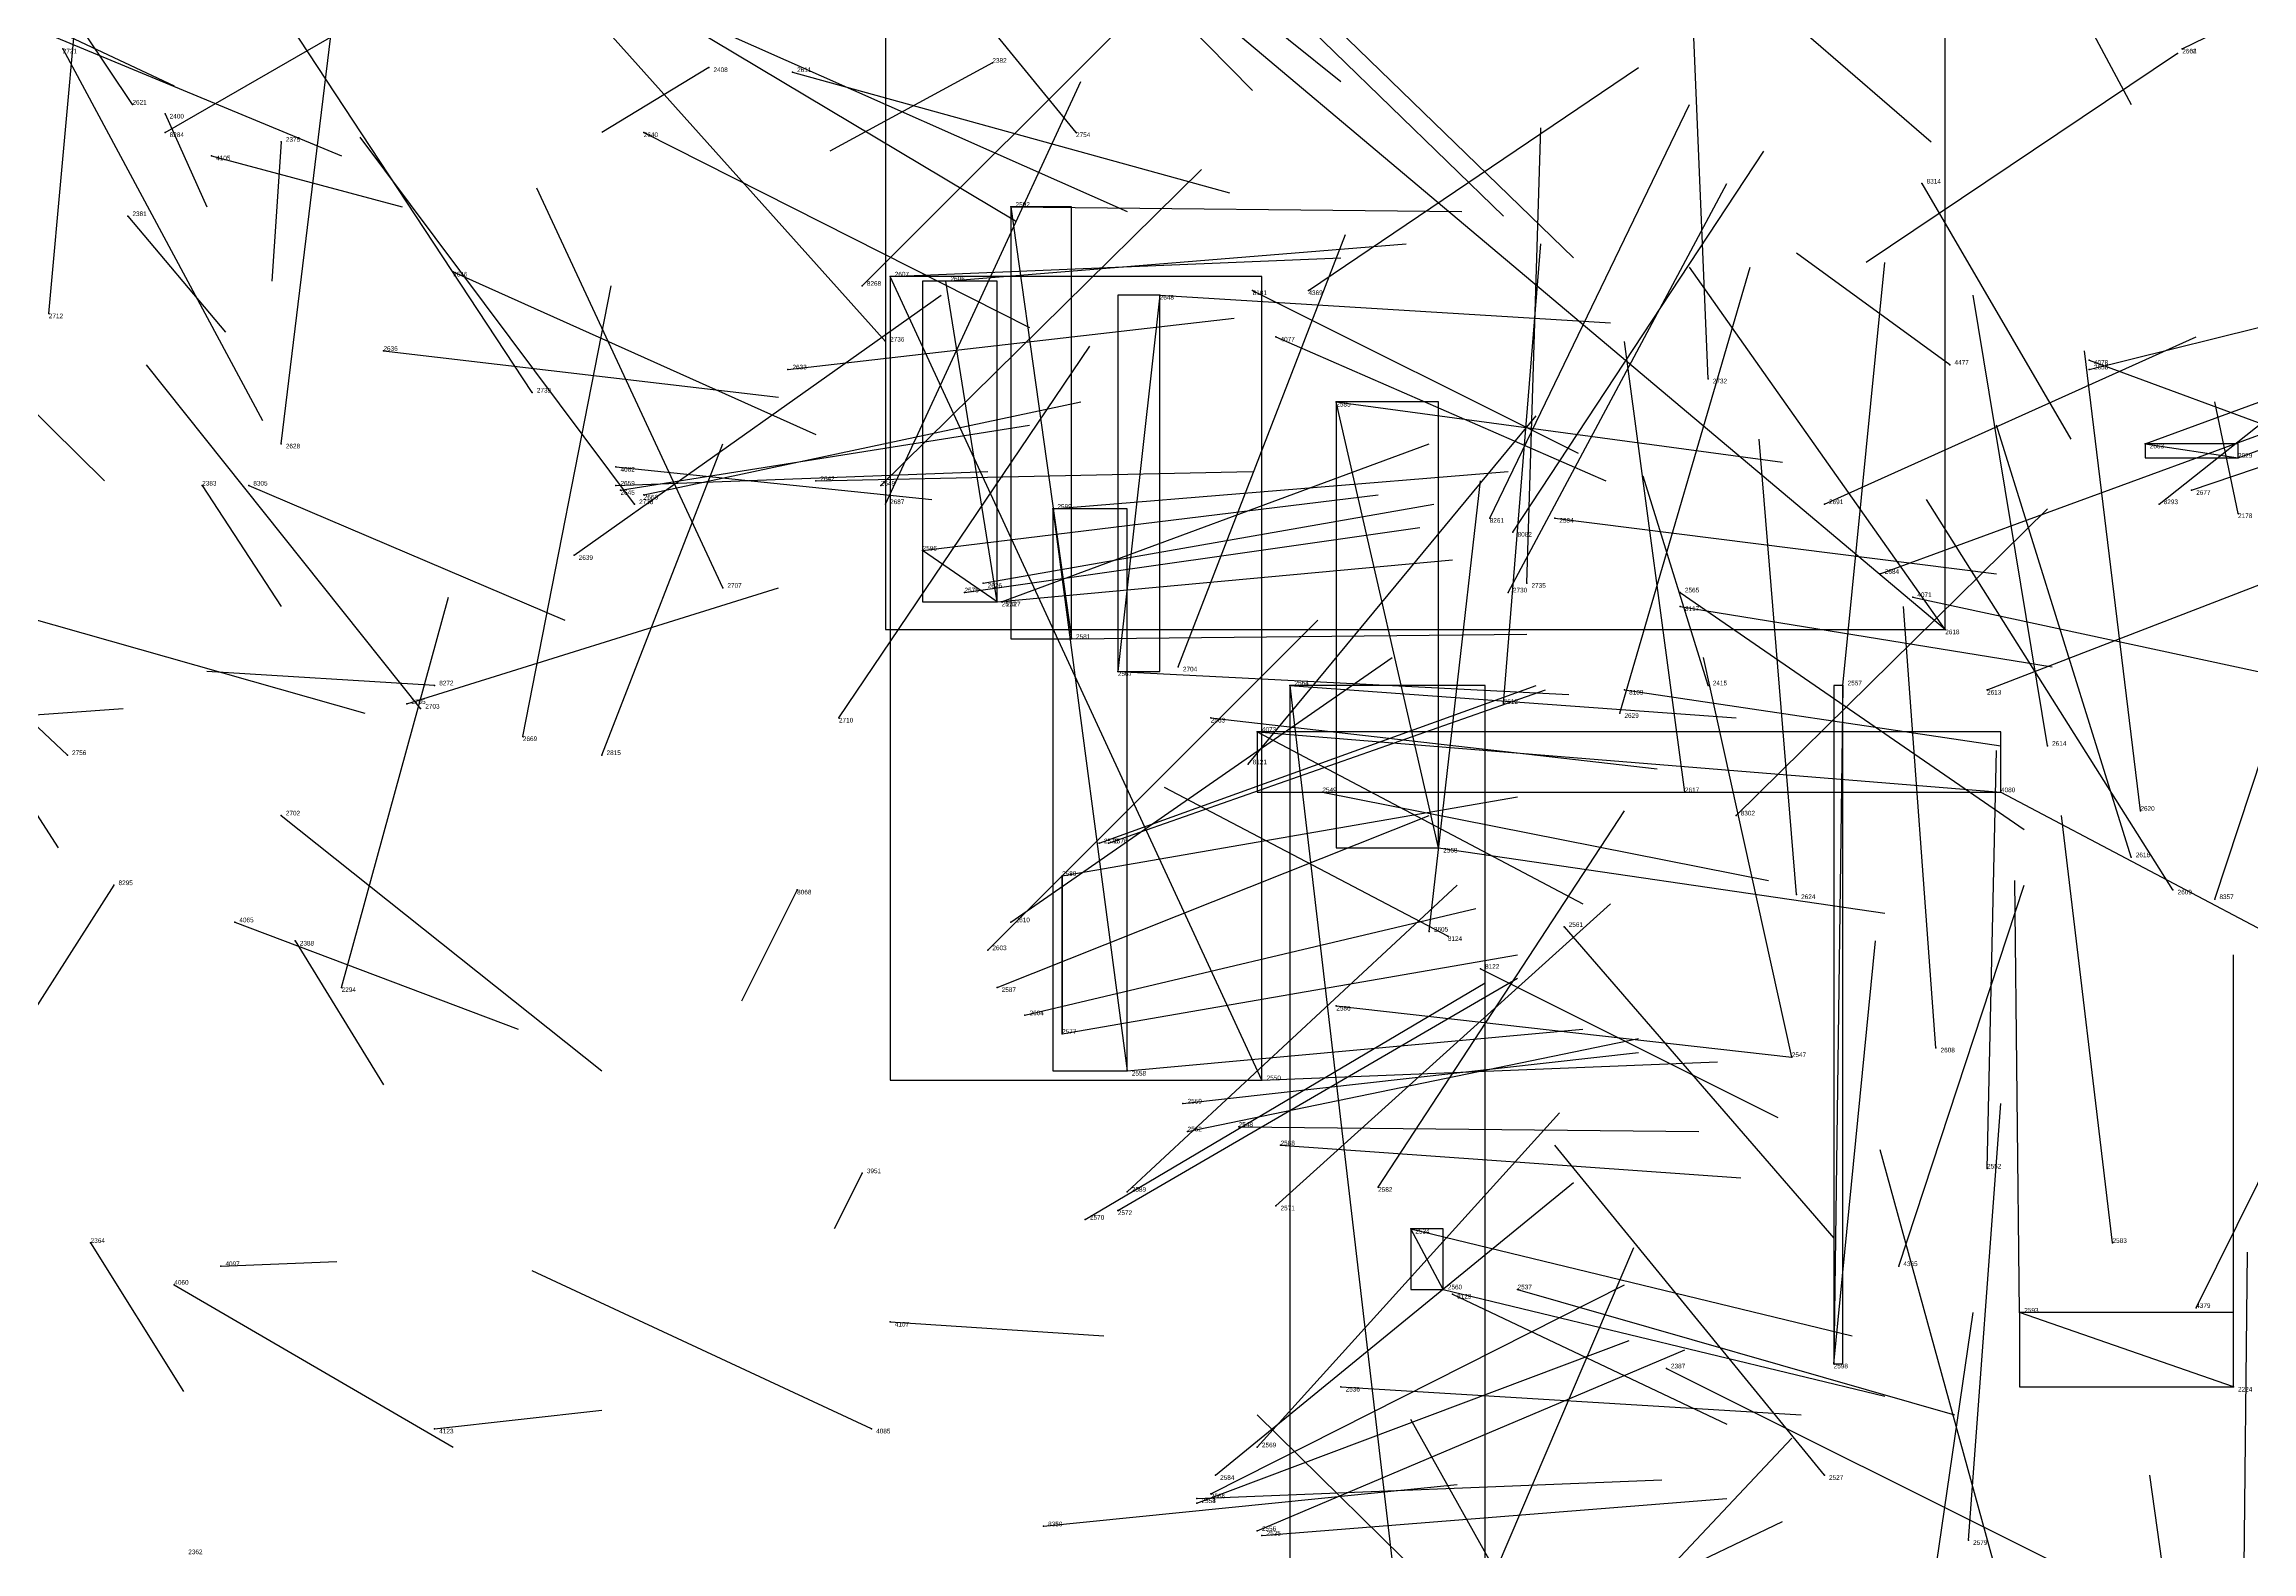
# Model space of a CAD drawing. Extents: x 59.1 to 70.8, y 600.3 to 605.1.
# Drawn here: x 67.438 to 67.913, y 603.2925 to 603.617 of the extents above; entities that cross this region are included whole.
import ezdxf

# ---------------------------------------------------------------- set-up
doc = ezdxf.new("R2010")
doc.units = 0
for name, color, linetype in [('Clients', 3, 'CONTINUOUS'), ('Facilities', 3, 'CONTINUOUS'), ('Facilities_lines', 3, 'CONTINUOUS'), ('Min_max_boxes', 1, 'CONTINUOUS'), ('Normals', 1, 'CONTINUOUS'), ('Source_points', 5, 'CONTINUOUS'), ('Text', 3, 'CONTINUOUS')]:
    doc.layers.add(name, color=color, linetype=linetype)

msp = doc.modelspace()

# ---------------------------------------------------------------- linework, layer by layer
at = {"layer": 'Clients', "color": 5}
for p in [(67.62, 603.567, 450.961), (67.632, 603.566, 450.924), (67.716, 603.54, 450.715), (67.91, 603.528, 451.344), (67.627, 603.508, 450.931), (67.659, 603.489, 450.786), (67.669, 603.482, 450.716), (67.859, 603.456, 455.378), (67.657, 603.438, 450.865), (67.671, 603.396, 450.739), (67.732, 603.362, 450.372), (67.863, 603.344, 450.948), (67.823, 603.333, 450.935)]:
    msp.add_point(p, dxfattribs=at)
at = {"layer": 'Facilities', "color": 3}
for p in [(67.442, 603.616, 451.798), (67.642, 603.613, 448.453), (67.897, 603.615, 450.956), (67.898, 603.616, 451.4), (67.581, 603.612, 448.53), (67.599, 603.611, 450.994), (67.457, 603.604, 451.274), (67.464, 603.602, 448.531), (67.464, 603.598, 458.568), (67.489, 603.596, 448.422), (67.567, 603.598, 451.146), (67.66, 603.598, 451.859), (67.474, 603.593, 455.632), (67.842, 603.587, 458.599), (67.456, 603.58, 448.463), (67.646, 603.582, 450.851), (67.526, 603.568, 451.212), (67.614, 603.565, 461.401), (67.678, 603.563, 450.783), (67.698, 603.564, 459.097), (67.71, 603.564, 457.529), (67.439, 603.559, 451.636), (67.619, 603.553, 451.863), (67.703, 603.554, 455.439), (67.511, 603.551, 451.216), (67.598, 603.547, 451.026), (67.848, 603.548, 453.364), (67.878, 603.549, 455.362), (67.878, 603.547, 451.406), (67.543, 603.542, 451.965), (67.796, 603.545, 451.639), (67.489, 603.531, 451.345), (67.89, 603.531, 451.341), (67.561, 603.526, 455.498), (67.604, 603.523, 451.152), (67.472, 603.522, 448.405), (67.482, 603.522, 461.383), (67.561, 603.522, 451.261), (67.562, 603.521, 451.196), (67.565, 603.518, 451.897), (67.567, 603.52, 451.157), (67.618, 603.522, 451.22), (67.619, 603.518, 451.508), (67.821, 603.518, 451.507), (67.893, 603.518, 461.257), (67.9, 603.521, 451.274), (67.655, 603.517, 450.849), (67.749, 603.515, 461.949), (67.763, 603.515, 450.646), (67.91, 603.516, 448.979), (67.754, 603.512, 462.578), (67.552, 603.507, 451.218), (67.584, 603.5, 451.829), (67.636, 603.499, 450.915), (67.64, 603.501, 451.008), (67.753, 603.499, 451.584), (67.757, 603.501, 451.644), (67.79, 603.499, 450.577), (67.833, 603.503, 451.441), (67.643, 603.497, 450.861), (67.644, 603.497, 451.086), (67.79, 603.496, 459.28), (67.84, 603.498, 455.329), (67.847, 603.491, 451.377), (67.682, 603.483, 451.594), (67.522, 603.479, 461.445), (67.706, 603.479, 450.672), (67.778, 603.478, 459.197), (67.796, 603.479, 448.913), (67.825, 603.479, 450.507), (67.856, 603.478, 451.311), (67.516, 603.475, 451.819), (67.519, 603.474, 451.883), (67.609, 603.472, 451.658), (67.689, 603.472, 450.641), (67.752, 603.475, 451.364), (67.777, 603.473, 451.39), (67.541, 603.468, 451.563), (67.699, 603.469, 455.358), (67.869, 603.466, 451.243), (67.443, 603.464, 451.954), (67.558, 603.464, 449.376), (67.697, 603.462, 462.567), (67.713, 603.456, 450.573), (67.791, 603.456, 451.324), (67.889, 603.452, 451.213), (67.489, 603.451, 451.84), (67.802, 603.451, 461.453), (67.665, 603.445, 450.926), (67.667, 603.445, 450.987), (67.738, 603.444, 450.502), (67.887, 603.442, 451.176), (67.453, 603.436, 461.679), (67.6, 603.435, 458.493), (67.815, 603.434, 451.255), (67.896, 603.435, 451.114), (67.905, 603.433, 462.095), (67.479, 603.428, 455.478), (67.646, 603.428, 451.052), (67.492, 603.424, 448.326), (67.736, 603.426, 451.202), (67.74, 603.425, 459.244), (67.765, 603.427, 450.429), (67.641, 603.422, 451.113), (67.502, 603.414, 449.36), (67.643, 603.414, 450.958), (67.747, 603.418, 459.26), (67.716, 603.41, 450.553), (67.649, 603.408, 450.884), (67.657, 603.404, 450.81), (67.845, 603.401, 451.122), (67.814, 603.399, 450.362), (67.7, 603.394, 450.617), (67.683, 603.389, 450.664), (67.684, 603.383, 450.743), (67.695, 603.384, 450.591), (67.704, 603.38, 450.517), (67.614, 603.374, 458.458), (67.725, 603.371, 450.953), (67.856, 603.375, 450.293), (67.669, 603.366, 450.871), (67.671, 603.37, 450.993), (67.703, 603.367, 450.978), (67.662, 603.364, 450.933), (67.448, 603.359, 448.416), (67.883, 603.359, 450.99), (67.476, 603.354, 455.76), (67.837, 603.354, 457.361), (67.466, 603.35, 455.439), (67.739, 603.349, 450.376), (67.741, 603.348, 459.365), (67.755, 603.349, 450.3), (67.901, 603.345, 457.314), (67.62, 603.342, 455.817), (67.717, 603.328, 450.44), (67.787, 603.332, 450.231), (67.909, 603.328, 450.861), (67.522, 603.319, 455.769), (67.616, 603.319, 455.409), (67.699, 603.315, 450.876), (67.69, 603.309, 450.814), (67.821, 603.309, 450.164), (67.689, 603.305, 450.755), (67.686, 603.304, 450.51), (67.686, 603.303, 450.694), (67.653, 603.298, 460.533), (67.699, 603.297, 450.737), (67.7, 603.296, 450.436), (67.852, 603.295, 450.813)]:
    msp.add_point(p, dxfattribs=at)
at = {"layer": 'Facilities_lines', "color": 3}
for p, q in [((67.847, 603.491, 451.377), (67.619, 603.683, 451.254)), ((67.646, 603.582, 450.851), (67.659, 603.489, 450.786)), ((67.7, 603.394, 450.617), (67.62, 603.567, 450.961)), ((67.643, 603.497, 450.861), (67.632, 603.566, 450.924)), ((67.678, 603.563, 450.783), (67.669, 603.482, 450.716)), ((67.738, 603.444, 450.502), (67.716, 603.54, 450.715)), ((67.89, 603.531, 451.341), (67.91, 603.528, 451.344)), ((67.655, 603.517, 450.849), (67.671, 603.396, 450.739)), ((67.643, 603.497, 450.861), (67.627, 603.508, 450.931)), ((67.706, 603.479, 450.672), (67.748, 603.119, 449.993)), ((67.825, 603.479, 450.507), (67.823, 603.333, 450.935)), ((67.699, 603.469, 455.358), (67.859, 603.456, 455.378)), ((67.657, 603.404, 450.81), (67.657, 603.438, 450.865)), ((67.739, 603.349, 450.376), (67.732, 603.362, 450.372)), ((67.909, 603.328, 450.861), (67.863, 603.344, 450.948))]:
    msp.add_line(p, q, dxfattribs=at)
at = {"layer": 'Min_max_boxes', "color": 1}
for p, q in [((67.619, 603.683, 451.254), (67.619, 603.491, 451.254)), ((67.619, 603.683, 451.377), (67.619, 603.491, 451.377)), ((67.847, 603.491, 451.254), (67.847, 603.683, 451.254)), ((67.847, 603.491, 451.377), (67.847, 603.683, 451.377)), ((67.659, 603.582, 450.786), (67.646, 603.582, 450.786)), ((67.646, 603.582, 450.786), (67.646, 603.489, 450.786)), ((67.659, 603.582, 450.851), (67.646, 603.582, 450.851)), ((67.646, 603.582, 450.851), (67.646, 603.489, 450.851)), ((67.646, 603.582, 450.786), (67.646, 603.582, 450.851)), ((67.659, 603.489, 450.786), (67.659, 603.582, 450.786)), ((67.659, 603.489, 450.851), (67.659, 603.582, 450.851)), ((67.659, 603.582, 450.786), (67.659, 603.582, 450.851)), ((67.7, 603.567, 450.617), (67.62, 603.567, 450.617)), ((67.62, 603.567, 450.617), (67.62, 603.394, 450.617)), ((67.7, 603.567, 450.961), (67.62, 603.567, 450.961)), ((67.62, 603.567, 450.961), (67.62, 603.394, 450.961)), ((67.62, 603.567, 450.617), (67.62, 603.567, 450.961)), ((67.643, 603.566, 450.861), (67.627, 603.566, 450.861)), ((67.627, 603.566, 450.861), (67.627, 603.497, 450.861)), ((67.643, 603.566, 450.931), (67.627, 603.566, 450.931)), ((67.627, 603.566, 450.931), (67.627, 603.497, 450.931)), ((67.627, 603.566, 450.861), (67.627, 603.566, 450.931)), ((67.643, 603.497, 450.861), (67.643, 603.566, 450.861)), ((67.643, 603.497, 450.931), (67.643, 603.566, 450.931)), ((67.643, 603.566, 450.861), (67.643, 603.566, 450.931)), ((67.7, 603.394, 450.617), (67.7, 603.567, 450.617)), ((67.7, 603.394, 450.961), (67.7, 603.567, 450.961)), ((67.7, 603.567, 450.617), (67.7, 603.567, 450.961)), ((67.678, 603.563, 450.716), (67.669, 603.563, 450.716)), ((67.669, 603.563, 450.716), (67.669, 603.482, 450.716)), ((67.678, 603.563, 450.783), (67.669, 603.563, 450.783)), ((67.669, 603.563, 450.783), (67.669, 603.482, 450.783)), ((67.669, 603.563, 450.716), (67.669, 603.563, 450.783)), ((67.678, 603.482, 450.716), (67.678, 603.563, 450.716)), ((67.678, 603.482, 450.783), (67.678, 603.563, 450.783)), ((67.678, 603.563, 450.716), (67.678, 603.563, 450.783)), ((67.738, 603.54, 450.502), (67.716, 603.54, 450.502)), ((67.716, 603.54, 450.502), (67.716, 603.444, 450.502)), ((67.738, 603.54, 450.715), (67.716, 603.54, 450.715)), ((67.716, 603.54, 450.715), (67.716, 603.444, 450.715)), ((67.716, 603.54, 450.502), (67.716, 603.54, 450.715)), ((67.738, 603.444, 450.502), (67.738, 603.54, 450.502)), ((67.738, 603.444, 450.715), (67.738, 603.54, 450.715)), ((67.738, 603.54, 450.502), (67.738, 603.54, 450.715)), ((67.91, 603.531, 451.341), (67.89, 603.531, 451.341)), ((67.89, 603.531, 451.341), (67.89, 603.528, 451.341)), ((67.91, 603.531, 451.344), (67.89, 603.531, 451.344)), ((67.89, 603.531, 451.344), (67.89, 603.528, 451.344)), ((67.89, 603.531, 451.341), (67.89, 603.531, 451.344)), ((67.89, 603.528, 451.341), (67.91, 603.528, 451.341)), ((67.89, 603.528, 451.344), (67.91, 603.528, 451.344)), ((67.89, 603.528, 451.341), (67.89, 603.528, 451.344)), ((67.91, 603.528, 451.341), (67.91, 603.531, 451.341)), ((67.91, 603.528, 451.344), (67.91, 603.531, 451.344)), ((67.91, 603.531, 451.341), (67.91, 603.531, 451.344)), ((67.91, 603.528, 451.341), (67.91, 603.528, 451.344)), ((67.671, 603.517, 450.739), (67.655, 603.517, 450.739)), ((67.655, 603.517, 450.739), (67.655, 603.396, 450.739)), ((67.671, 603.517, 450.849), (67.655, 603.517, 450.849)), ((67.655, 603.517, 450.849), (67.655, 603.396, 450.849)), ((67.655, 603.517, 450.739), (67.655, 603.517, 450.849)), ((67.671, 603.396, 450.739), (67.671, 603.517, 450.739)), ((67.671, 603.396, 450.849), (67.671, 603.517, 450.849)), ((67.671, 603.517, 450.739), (67.671, 603.517, 450.849)), ((67.627, 603.497, 450.861), (67.643, 603.497, 450.861)), ((67.627, 603.497, 450.931), (67.643, 603.497, 450.931)), ((67.627, 603.497, 450.861), (67.627, 603.497, 450.931)), ((67.643, 603.497, 450.861), (67.643, 603.497, 450.931)), ((67.619, 603.491, 451.254), (67.847, 603.491, 451.254)), ((67.619, 603.491, 451.377), (67.847, 603.491, 451.377)), ((67.619, 603.491, 451.254), (67.619, 603.491, 451.377)), ((67.847, 603.491, 451.254), (67.847, 603.491, 451.377)), ((67.646, 603.489, 450.786), (67.659, 603.489, 450.786)), ((67.646, 603.489, 450.851), (67.659, 603.489, 450.851)), ((67.646, 603.489, 450.786), (67.646, 603.489, 450.851)), ((67.659, 603.489, 450.786), (67.659, 603.489, 450.851)), ((67.669, 603.482, 450.716), (67.678, 603.482, 450.716)), ((67.669, 603.482, 450.783), (67.678, 603.482, 450.783)), ((67.669, 603.482, 450.716), (67.669, 603.482, 450.783)), ((67.678, 603.482, 450.716), (67.678, 603.482, 450.783)), ((67.748, 603.479, 449.993), (67.706, 603.479, 449.993)), ((67.706, 603.479, 449.993), (67.706, 603.119, 449.993)), ((67.748, 603.479, 450.672), (67.706, 603.479, 450.672)), ((67.706, 603.479, 450.672), (67.706, 603.119, 450.672)), ((67.706, 603.479, 449.993), (67.706, 603.479, 450.672)), ((67.748, 603.119, 449.993), (67.748, 603.479, 449.993)), ((67.748, 603.119, 450.672), (67.748, 603.479, 450.672)), ((67.748, 603.479, 449.993), (67.748, 603.479, 450.672)), ((67.825, 603.479, 450.507), (67.823, 603.479, 450.507)), ((67.823, 603.479, 450.507), (67.823, 603.333, 450.507)), ((67.825, 603.479, 450.935), (67.823, 603.479, 450.935)), ((67.823, 603.479, 450.935), (67.823, 603.333, 450.935)), ((67.823, 603.479, 450.507), (67.823, 603.479, 450.935)), ((67.825, 603.333, 450.507), (67.825, 603.479, 450.507)), ((67.825, 603.333, 450.935), (67.825, 603.479, 450.935)), ((67.825, 603.479, 450.507), (67.825, 603.479, 450.935)), ((67.859, 603.469, 455.358), (67.699, 603.469, 455.358)), ((67.699, 603.469, 455.358), (67.699, 603.456, 455.358)), ((67.859, 603.469, 455.378), (67.699, 603.469, 455.378)), ((67.699, 603.469, 455.378), (67.699, 603.456, 455.378)), ((67.699, 603.469, 455.358), (67.699, 603.469, 455.378)), ((67.859, 603.456, 455.358), (67.859, 603.469, 455.358)), ((67.859, 603.456, 455.378), (67.859, 603.469, 455.378)), ((67.859, 603.469, 455.358), (67.859, 603.469, 455.378)), ((67.699, 603.456, 455.358), (67.859, 603.456, 455.358)), ((67.699, 603.456, 455.378), (67.859, 603.456, 455.378)), ((67.699, 603.456, 455.358), (67.699, 603.456, 455.378)), ((67.859, 603.456, 455.358), (67.859, 603.456, 455.378)), ((67.716, 603.444, 450.502), (67.738, 603.444, 450.502)), ((67.716, 603.444, 450.715), (67.738, 603.444, 450.715)), ((67.716, 603.444, 450.502), (67.716, 603.444, 450.715)), ((67.738, 603.444, 450.502), (67.738, 603.444, 450.715)), ((67.657, 603.404, 450.81), (67.657, 603.438, 450.81)), ((67.657, 603.438, 450.81), (67.657, 603.438, 450.81)), ((67.657, 603.438, 450.81), (67.657, 603.404, 450.81)), ((67.657, 603.404, 450.865), (67.657, 603.438, 450.865)), ((67.657, 603.438, 450.865), (67.657, 603.438, 450.865)), ((67.657, 603.438, 450.865), (67.657, 603.404, 450.865)), ((67.657, 603.438, 450.81), (67.657, 603.438, 450.865)), ((67.657, 603.438, 450.81), (67.657, 603.438, 450.865)), ((67.657, 603.404, 450.81), (67.657, 603.404, 450.81)), ((67.657, 603.404, 450.865), (67.657, 603.404, 450.865)), ((67.657, 603.404, 450.81), (67.657, 603.404, 450.865)), ((67.657, 603.404, 450.81), (67.657, 603.404, 450.865)), ((67.655, 603.396, 450.739), (67.671, 603.396, 450.739)), ((67.655, 603.396, 450.849), (67.671, 603.396, 450.849)), ((67.655, 603.396, 450.739), (67.655, 603.396, 450.849)), ((67.671, 603.396, 450.739), (67.671, 603.396, 450.849)), ((67.62, 603.394, 450.617), (67.7, 603.394, 450.617)), ((67.62, 603.394, 450.961), (67.7, 603.394, 450.961)), ((67.62, 603.394, 450.617), (67.62, 603.394, 450.961)), ((67.7, 603.394, 450.617), (67.7, 603.394, 450.961)), ((67.739, 603.362, 450.372), (67.732, 603.362, 450.372)), ((67.732, 603.362, 450.372), (67.732, 603.349, 450.372)), ((67.739, 603.362, 450.376), (67.732, 603.362, 450.376)), ((67.732, 603.362, 450.376), (67.732, 603.349, 450.376)), ((67.732, 603.362, 450.372), (67.732, 603.362, 450.376)), ((67.739, 603.349, 450.372), (67.739, 603.362, 450.372)), ((67.739, 603.349, 450.376), (67.739, 603.362, 450.376)), ((67.739, 603.362, 450.372), (67.739, 603.362, 450.376)), ((67.732, 603.349, 450.372), (67.739, 603.349, 450.372)), ((67.732, 603.349, 450.376), (67.739, 603.349, 450.376)), ((67.732, 603.349, 450.372), (67.732, 603.349, 450.376)), ((67.739, 603.349, 450.372), (67.739, 603.349, 450.376)), ((67.909, 603.344, 450.861), (67.863, 603.344, 450.861)), ((67.863, 603.344, 450.861), (67.863, 603.328, 450.861)), ((67.909, 603.344, 450.948), (67.863, 603.344, 450.948)), ((67.863, 603.344, 450.948), (67.863, 603.328, 450.948)), ((67.863, 603.344, 450.861), (67.863, 603.344, 450.948)), ((67.909, 603.328, 450.861), (67.909, 603.344, 450.861)), ((67.909, 603.328, 450.948), (67.909, 603.344, 450.948)), ((67.909, 603.344, 450.861), (67.909, 603.344, 450.948)), ((67.823, 603.333, 450.507), (67.825, 603.333, 450.507)), ((67.823, 603.333, 450.935), (67.825, 603.333, 450.935)), ((67.823, 603.333, 450.507), (67.823, 603.333, 450.935)), ((67.825, 603.333, 450.507), (67.825, 603.333, 450.935)), ((67.863, 603.328, 450.861), (67.909, 603.328, 450.861)), ((67.863, 603.328, 450.948), (67.909, 603.328, 450.948)), ((67.863, 603.328, 450.861), (67.863, 603.328, 450.948)), ((67.909, 603.328, 450.861), (67.909, 603.328, 450.948))]:
    msp.add_line(p, q, dxfattribs=at)
at = {"layer": 'Normals', "color": 1}
for p, q in [((67.457, 603.604, 451.274), (67.407, 603.679, 451.231)), ((67.63, 603.676, 451.18), (67.698, 603.607, 451.206)), ((67.66, 603.598, 451.859), (67.598, 603.674, 451.875)), ((67.641, 603.67, 451.033), (67.717, 603.609, 451.055)), ((67.769, 603.661, 451.81), (67.844, 603.596, 451.824)), ((67.855, 603.664, 458.607), (67.887, 603.604, 458.681)), ((67.439, 603.559, 451.636), (67.448, 603.658, 451.645)), ((67.898, 603.616, 451.4), (67.986, 603.659, 451.419)), ((67.383, 603.647, 452.012), (67.466, 603.608, 452.052)), ((67.464, 603.598, 458.568), (67.549, 603.647, 458.552)), ((67.684, 603.646, 450.888), (67.752, 603.58, 450.92)), ((67.699, 603.637, 450.816), (67.767, 603.571, 450.847)), ((67.796, 603.545, 451.639), (67.792, 603.64, 451.607)), ((67.614, 603.565, 461.401), (67.684, 603.635, 461.417)), ((67.415, 603.629, 451.867), (67.502, 603.593, 451.901)), ((67.489, 603.531, 451.345), (67.501, 603.63, 451.34)), ((67.565, 603.628, 451.135), (67.647, 603.579, 451.165)), ((67.543, 603.542, 451.965), (67.491, 603.621, 451.933)), ((67.619, 603.553, 451.863), (67.559, 603.62, 451.906)), ((67.583, 603.62, 451.064), (67.671, 603.581, 451.091)), ((67.442, 603.616, 451.798), (67.485, 603.536, 451.756)), ((67.642, 603.613, 448.453), (67.607, 603.594, 448.545)), ((67.897, 603.615, 450.956), (67.83, 603.57, 451.015)), ((67.581, 603.612, 448.53), (67.558, 603.598, 448.626)), ((67.599, 603.611, 450.994), (67.693, 603.585, 451.018)), ((67.619, 603.518, 451.508), (67.661, 603.609, 451.513)), ((67.71, 603.564, 457.529), (67.781, 603.612, 457.581)), ((67.749, 603.515, 461.949), (67.792, 603.604, 461.933)), ((67.464, 603.602, 448.531), (67.473, 603.582, 448.629)), ((67.757, 603.501, 451.644), (67.76, 603.599, 451.625)), ((67.489, 603.596, 448.422), (67.487, 603.566, 448.517)), ((67.565, 603.518, 451.897), (67.506, 603.597, 451.883)), ((67.567, 603.598, 451.146), (67.65, 603.556, 451.182)), ((67.754, 603.512, 462.578), (67.808, 603.594, 462.597)), ((67.38, 603.593, 458.821), (67.451, 603.523, 458.81)), ((67.474, 603.593, 455.632), (67.515, 603.582, 455.722)), ((67.618, 603.522, 451.22), (67.687, 603.59, 451.195)), ((67.584, 603.5, 451.829), (67.544, 603.586, 451.799)), ((67.753, 603.499, 451.584), (67.8, 603.587, 451.589)), ((67.842, 603.587, 458.599), (67.874, 603.532, 458.676)), ((67.456, 603.58, 448.463), (67.477, 603.555, 448.557)), ((67.646, 603.582, 450.851), (67.743, 603.581, 450.874)), ((67.682, 603.483, 451.594), (67.718, 603.576, 451.594)), ((67.893, 603.518, 461.257), (67.97, 603.579, 461.236)), ((67.62, 603.567, 450.961), (67.717, 603.571, 450.984)), ((67.632, 603.566, 450.924), (67.731, 603.574, 450.939)), ((67.752, 603.475, 451.364), (67.76, 603.574, 451.353)), ((67.848, 603.548, 453.364), (67.815, 603.572, 453.455)), ((67.526, 603.568, 451.212), (67.604, 603.533, 451.263)), ((67.777, 603.473, 451.39), (67.805, 603.569, 451.388)), ((67.847, 603.491, 451.377), (67.792, 603.569, 451.347)), ((67.825, 603.479, 450.507), (67.834, 603.57, 450.466)), ((67.878, 603.547, 451.406), (67.971, 603.57, 451.434)), ((67.541, 603.468, 451.563), (67.56, 603.565, 451.578)), ((67.552, 603.507, 451.218), (67.631, 603.563, 451.242)), ((67.678, 603.563, 450.783), (67.775, 603.557, 450.806)), ((67.698, 603.564, 459.097), (67.768, 603.529, 459.034)), ((67.869, 603.466, 451.243), (67.853, 603.563, 451.225)), ((67.89, 603.531, 451.341), (67.983, 603.565, 451.358)), ((67.91, 603.528, 451.344), (68.003, 603.562, 451.361)), ((67.598, 603.547, 451.026), (67.694, 603.558, 451.051)), ((67.609, 603.472, 451.658), (67.663, 603.552, 451.685)), ((67.703, 603.554, 455.439), (67.774, 603.523, 455.502)), ((67.791, 603.456, 451.324), (67.778, 603.553, 451.304)), ((67.821, 603.518, 451.507), (67.901, 603.554, 451.555)), ((67.9, 603.521, 451.274), (67.994, 603.553, 451.285)), ((67.519, 603.474, 451.883), (67.46, 603.548, 451.852)), ((67.511, 603.551, 451.216), (67.596, 603.541, 451.268)), ((67.889, 603.452, 451.213), (67.877, 603.551, 451.201)), ((67.878, 603.549, 455.362), (67.951, 603.522, 455.425)), ((67.567, 603.52, 451.157), (67.661, 603.54, 451.186)), ((67.697, 603.462, 462.567), (67.759, 603.537, 462.588)), ((67.716, 603.54, 450.715), (67.812, 603.527, 450.741)), ((67.91, 603.516, 448.979), (67.905, 603.54, 449.076)), ((67.562, 603.521, 451.196), (67.65, 603.535, 451.242)), ((67.833, 603.503, 451.441), (67.923, 603.536, 451.471)), ((67.887, 603.442, 451.176), (67.858, 603.535, 451.154)), ((67.443, 603.464, 451.954), (67.374, 603.529, 451.922)), ((67.558, 603.464, 449.376), (67.584, 603.531, 449.446)), ((67.644, 603.497, 451.086), (67.736, 603.531, 451.108)), ((67.815, 603.434, 451.255), (67.807, 603.532, 451.238)), ((67.561, 603.526, 455.498), (67.629, 603.519, 455.571)), ((67.561, 603.522, 451.261), (67.641, 603.525, 451.321)), ((67.604, 603.523, 451.152), (67.698, 603.525, 451.186)), ((67.655, 603.517, 450.849), (67.753, 603.525, 450.866)), ((67.736, 603.426, 451.202), (67.747, 603.523, 451.179)), ((67.796, 603.479, 448.913), (67.782, 603.524, 449.001)), ((67.905, 603.433, 462.095), (67.936, 603.527, 462.083)), ((67.472, 603.522, 448.405), (67.489, 603.496, 448.5)), ((67.482, 603.522, 461.383), (67.55, 603.493, 461.316)), ((67.627, 603.508, 450.931), (67.725, 603.52, 450.946)), ((67.64, 603.501, 451.008), (67.737, 603.518, 451.028)), ((67.896, 603.435, 451.114), (67.843, 603.519, 451.103)), ((67.763, 603.515, 450.646), (67.858, 603.503, 450.674)), ((67.802, 603.451, 461.453), (67.869, 603.517, 461.418)), ((67.856, 603.478, 451.311), (67.949, 603.514, 451.323)), ((67.636, 603.499, 450.915), (67.734, 603.513, 450.932)), ((67.643, 603.497, 450.861), (67.741, 603.506, 450.876)), ((67.516, 603.475, 451.819), (67.596, 603.5, 451.874)), ((67.79, 603.499, 450.577), (67.864, 603.448, 450.621)), ((67.419, 603.498, 461.396), (67.507, 603.473, 461.356)), ((67.502, 603.414, 449.36), (67.525, 603.498, 449.409)), ((67.79, 603.496, 459.28), (67.87, 603.483, 459.221)), ((67.845, 603.401, 451.122), (67.838, 603.496, 451.09)), ((67.84, 603.498, 455.329), (67.919, 603.481, 455.388)), ((67.641, 603.422, 451.113), (67.712, 603.493, 451.108)), ((67.659, 603.489, 450.786), (67.757, 603.49, 450.808)), ((67.646, 603.428, 451.052), (67.728, 603.485, 451.05)), ((67.814, 603.399, 450.362), (67.795, 603.485, 450.315)), ((67.522, 603.479, 461.445), (67.473, 603.482, 461.532)), ((67.669, 603.482, 450.716), (67.766, 603.477, 450.741)), ((67.665, 603.445, 450.926), (67.759, 603.479, 450.933)), ((67.667, 603.445, 450.987), (67.761, 603.478, 450.995)), ((67.706, 603.479, 450.672), (67.802, 603.472, 450.7)), ((67.778, 603.478, 459.197), (67.859, 603.466, 459.14)), ((67.355, 603.467, 458.519), (67.455, 603.474, 458.521)), ((67.423, 603.472, 448.447), (67.441, 603.444, 448.541)), ((67.689, 603.472, 450.641), (67.785, 603.461, 450.666)), ((67.699, 603.469, 455.358), (67.769, 603.432, 455.419)), ((67.856, 603.375, 450.293), (67.858, 603.465, 450.25)), ((67.74, 603.425, 459.244), (67.679, 603.457, 459.316)), ((67.657, 603.438, 450.865), (67.755, 603.455, 450.875)), ((67.713, 603.456, 450.573), (67.809, 603.437, 450.595)), ((67.725, 603.371, 450.953), (67.778, 603.452, 450.927)), ((67.859, 603.456, 455.378), (67.929, 603.419, 455.439)), ((67.489, 603.451, 451.84), (67.558, 603.396, 451.887)), ((67.643, 603.414, 450.958), (67.736, 603.451, 450.96)), ((67.883, 603.359, 450.99), (67.872, 603.451, 450.953)), ((67.738, 603.444, 450.502), (67.834, 603.43, 450.527)), ((67.453, 603.436, 461.679), (67.423, 603.389, 461.762)), ((67.6, 603.435, 458.493), (67.588, 603.411, 458.589)), ((67.671, 603.37, 450.993), (67.742, 603.436, 450.968)), ((67.837, 603.354, 457.361), (67.864, 603.436, 457.31)), ((67.863, 603.344, 450.948), (67.862, 603.437, 450.912)), ((67.901, 603.345, 457.314), (67.945, 603.434, 457.325)), ((67.479, 603.428, 455.478), (67.54, 603.405, 455.554)), ((67.649, 603.408, 450.884), (67.746, 603.431, 450.89)), ((67.703, 603.367, 450.978), (67.775, 603.432, 450.955)), ((67.492, 603.424, 448.326), (67.511, 603.393, 448.419)), ((67.765, 603.427, 450.429), (67.823, 603.36, 450.475)), ((67.823, 603.333, 450.935), (67.832, 603.424, 450.895)), ((67.657, 603.404, 450.81), (67.755, 603.421, 450.819)), ((67.909, 603.328, 450.861), (67.909, 603.421, 450.824)), ((67.662, 603.364, 450.933), (67.748, 603.415, 450.925)), ((67.669, 603.366, 450.871), (67.755, 603.416, 450.866)), ((67.747, 603.418, 459.26), (67.811, 603.386, 459.19)), ((67.716, 603.41, 450.553), (67.814, 603.399, 450.571)), ((67.671, 603.396, 450.739), (67.769, 603.405, 450.756)), ((67.683, 603.389, 450.664), (67.781, 603.4, 450.683)), ((67.684, 603.383, 450.743), (67.781, 603.403, 450.758)), ((67.7, 603.394, 450.617), (67.798, 603.398, 450.637)), ((67.699, 603.315, 450.876), (67.764, 603.387, 450.851)), ((67.852, 603.295, 450.813), (67.859, 603.389, 450.781)), ((67.695, 603.384, 450.591), (67.794, 603.383, 450.607)), ((67.704, 603.38, 450.517), (67.803, 603.373, 450.53)), ((67.821, 603.309, 450.164), (67.763, 603.38, 450.124)), ((67.858, 603.288, 450.094), (67.833, 603.379, 450.06)), ((67.614, 603.374, 458.458), (67.608, 603.362, 458.557)), ((67.69, 603.309, 450.814), (67.767, 603.372, 450.805)), ((67.732, 603.362, 450.372), (67.827, 603.339, 450.394)), ((67.448, 603.359, 448.416), (67.468, 603.327, 448.509)), ((67.742, 603.269, 450.815), (67.78, 603.358, 450.79)), ((67.911, 603.26, 450.027), (67.912, 603.357, 450.002)), ((67.476, 603.354, 455.76), (67.501, 603.355, 455.857)), ((67.616, 603.319, 455.409), (67.543, 603.353, 455.351)), ((67.466, 603.35, 455.439), (67.526, 603.315, 455.511)), ((67.689, 603.305, 450.755), (67.778, 603.35, 450.756)), ((67.739, 603.349, 450.376), (67.834, 603.326, 450.398)), ((67.741, 603.348, 459.365), (67.8, 603.32, 459.29)), ((67.755, 603.349, 450.3), (67.849, 603.322, 450.323)), ((67.839, 603.248, 450.677), (67.853, 603.344, 450.653)), ((67.62, 603.342, 455.817), (67.666, 603.339, 455.905)), ((67.686, 603.303, 450.694), (67.779, 603.338, 450.706)), ((67.699, 603.297, 450.737), (67.791, 603.336, 450.743)), ((67.717, 603.328, 450.44), (67.816, 603.322, 450.451)), ((67.787, 603.332, 450.231), (67.871, 603.29, 450.266)), ((67.522, 603.319, 455.769), (67.558, 603.323, 455.862)), ((67.766, 603.256, 450.073), (67.699, 603.322, 450.039)), ((67.755, 603.28, 459.425), (67.732, 603.321, 459.513)), ((67.782, 603.283, 448.963), (67.814, 603.317, 449.051)), ((67.904, 603.217, 449.914), (67.891, 603.309, 449.876)), ((67.653, 603.298, 460.533), (67.742, 603.307, 460.577)), ((67.686, 603.304, 450.51), (67.786, 603.308, 450.519)), ((67.7, 603.296, 450.436), (67.8, 603.304, 450.435)), ((67.722, 603.256, 450.695), (67.812, 603.299, 450.698))]:
    msp.add_line(p, q, dxfattribs=at)
at = {"layer": 'Source_points', "color": 5}
for p in [(67.442, 603.616, 451.798), (67.642, 603.613, 448.453), (67.897, 603.615, 450.956), (67.898, 603.616, 451.4), (67.581, 603.612, 448.53), (67.599, 603.611, 450.994), (67.457, 603.604, 451.274), (67.464, 603.602, 448.531), (67.464, 603.598, 458.568), (67.489, 603.596, 448.422), (67.567, 603.598, 451.146), (67.66, 603.598, 451.859), (67.474, 603.593, 455.632), (67.842, 603.587, 458.599), (67.456, 603.58, 448.463), (67.646, 603.582, 450.851), (67.526, 603.568, 451.212), (67.62, 603.567, 450.961), (67.632, 603.566, 450.924), (67.614, 603.565, 461.401), (67.678, 603.563, 450.783), (67.698, 603.564, 459.097), (67.71, 603.564, 457.529), (67.439, 603.559, 451.636), (67.619, 603.553, 451.863), (67.703, 603.554, 455.439), (67.511, 603.551, 451.216), (67.598, 603.547, 451.026), (67.848, 603.548, 453.364), (67.878, 603.549, 455.362), (67.878, 603.547, 451.406), (67.543, 603.542, 451.965), (67.796, 603.545, 451.639), (67.716, 603.54, 450.715), (67.489, 603.531, 451.345), (67.89, 603.531, 451.341), (67.91, 603.528, 451.344), (67.561, 603.526, 455.498), (67.604, 603.523, 451.152), (67.472, 603.522, 448.405), (67.482, 603.522, 461.383), (67.561, 603.522, 451.261), (67.562, 603.521, 451.196), (67.565, 603.518, 451.897), (67.567, 603.52, 451.157), (67.618, 603.522, 451.22), (67.619, 603.518, 451.508), (67.821, 603.518, 451.507), (67.893, 603.518, 461.257), (67.9, 603.521, 451.274), (67.655, 603.517, 450.849), (67.749, 603.515, 461.949), (67.763, 603.515, 450.646), (67.91, 603.516, 448.979), (67.754, 603.512, 462.578), (67.552, 603.507, 451.218), (67.627, 603.508, 450.931), (67.584, 603.5, 451.829), (67.636, 603.499, 450.915), (67.64, 603.501, 451.008), (67.753, 603.499, 451.584), (67.757, 603.501, 451.644), (67.79, 603.499, 450.577), (67.833, 603.503, 451.441), (67.643, 603.497, 450.861), (67.644, 603.497, 451.086), (67.79, 603.496, 459.28), (67.84, 603.498, 455.329), (67.847, 603.491, 451.377), (67.659, 603.489, 450.786), (67.669, 603.482, 450.716), (67.682, 603.483, 451.594), (67.522, 603.479, 461.445), (67.706, 603.479, 450.672), (67.778, 603.478, 459.197), (67.796, 603.479, 448.913), (67.825, 603.479, 450.507), (67.856, 603.478, 451.311), (67.516, 603.475, 451.819), (67.519, 603.474, 451.883), (67.609, 603.472, 451.658), (67.689, 603.472, 450.641), (67.752, 603.475, 451.364), (67.777, 603.473, 451.39), (67.541, 603.468, 451.563), (67.699, 603.469, 455.358), (67.869, 603.466, 451.243), (67.443, 603.464, 451.954), (67.558, 603.464, 449.376), (67.697, 603.462, 462.567), (67.713, 603.456, 450.573), (67.791, 603.456, 451.324), (67.859, 603.456, 455.378), (67.889, 603.452, 451.213), (67.489, 603.451, 451.84), (67.802, 603.451, 461.453), (67.665, 603.445, 450.926), (67.667, 603.445, 450.987), (67.738, 603.444, 450.502), (67.887, 603.442, 451.176), (67.657, 603.438, 450.865), (67.453, 603.436, 461.679), (67.6, 603.435, 458.493), (67.815, 603.434, 451.255), (67.896, 603.435, 451.114), (67.905, 603.433, 462.095), (67.479, 603.428, 455.478), (67.646, 603.428, 451.052), (67.492, 603.424, 448.326), (67.736, 603.426, 451.202), (67.74, 603.425, 459.244), (67.765, 603.427, 450.429), (67.641, 603.422, 451.113), (67.502, 603.414, 449.36), (67.643, 603.414, 450.958), (67.747, 603.418, 459.26), (67.716, 603.41, 450.553), (67.649, 603.408, 450.884), (67.657, 603.404, 450.81), (67.845, 603.401, 451.122), (67.671, 603.396, 450.739), (67.814, 603.399, 450.362), (67.7, 603.394, 450.617), (67.683, 603.389, 450.664), (67.684, 603.383, 450.743), (67.695, 603.384, 450.591), (67.704, 603.38, 450.517), (67.614, 603.374, 458.458), (67.725, 603.371, 450.953), (67.856, 603.375, 450.293), (67.669, 603.366, 450.871), (67.671, 603.37, 450.993), (67.703, 603.367, 450.978), (67.662, 603.364, 450.933), (67.732, 603.362, 450.372), (67.448, 603.359, 448.416), (67.883, 603.359, 450.99), (67.476, 603.354, 455.76), (67.837, 603.354, 457.361), (67.466, 603.35, 455.439), (67.739, 603.349, 450.376), (67.741, 603.348, 459.365), (67.755, 603.349, 450.3), (67.863, 603.344, 450.948), (67.901, 603.345, 457.314), (67.62, 603.342, 455.817), (67.823, 603.333, 450.935), (67.717, 603.328, 450.44), (67.787, 603.332, 450.231), (67.909, 603.328, 450.861), (67.522, 603.319, 455.769), (67.616, 603.319, 455.409), (67.699, 603.315, 450.876), (67.69, 603.309, 450.814), (67.821, 603.309, 450.164), (67.689, 603.305, 450.755), (67.686, 603.304, 450.51), (67.686, 603.303, 450.694), (67.653, 603.298, 460.533), (67.699, 603.297, 450.737), (67.7, 603.296, 450.436), (67.852, 603.295, 450.813)]:
    msp.add_point(p, dxfattribs=at)

# ---------------------------------------------------------------- texts
at = {"layer": 'Text', "color": 3}
for s, p in [('2721', (67.442, 603.615, 451.798)), ('2382', (67.642, 603.613, 448.453)), ('2602', (67.898, 603.615, 450.956)), ('2664', (67.898, 603.615, 451.4)), ('2408', (67.582, 603.611, 448.53)), ('2611', (67.6, 603.611, 450.994)), ('2621', (67.457, 603.604, 451.274)), ('2400', (67.465, 603.601, 448.531)), ('8284', (67.465, 603.597, 458.568)), ('2375', (67.49, 603.596, 448.422)), ('2640', (67.567, 603.597, 451.146)), ('2754', (67.66, 603.597, 451.859)), ('4105', (67.475, 603.592, 455.632)), ('8314', (67.843, 603.587, 458.599)), ('2381', (67.457, 603.58, 448.463)), ('2592', (67.647, 603.582, 450.851)), ('2646', (67.526, 603.567, 451.212)), ('8268', (67.615, 603.565, 461.401)), ('2607', (67.621, 603.567, 450.961)), ('2606', (67.633, 603.566, 450.924)), ('2648', (67.678, 603.562, 450.783)), ('8101', (67.698, 603.563, 459.097)), ('4369', (67.71, 603.563, 457.529)), ('2712', (67.439, 603.558, 451.636)), ('2636', (67.511, 603.551, 451.216)), ('2736', (67.62, 603.553, 451.863)), ('4077', (67.704, 603.553, 455.439)), ('2633', (67.599, 603.547, 451.026)), ('4477', (67.849, 603.548, 453.364)), ('4078', (67.879, 603.548, 455.362)), ('2658', (67.879, 603.547, 451.406)), ('2739', (67.544, 603.542, 451.965)), ('2732', (67.797, 603.544, 451.639)), ('2585', (67.716, 603.539, 450.715)), ('2628', (67.49, 603.53, 451.345)), ('2663', (67.891, 603.53, 451.341)), ('2029', (67.91, 603.528, 451.344)), ('2383', (67.472, 603.522, 448.405)), ('8305', (67.483, 603.522, 461.383)), ('4082', (67.562, 603.525, 455.498)), ('2659', (67.562, 603.522, 451.261)), ('2642', (67.605, 603.523, 451.152)), ('2649', (67.618, 603.522, 451.22)), ('2645', (67.562, 603.52, 451.196)), ('2738', (67.566, 603.518, 451.897)), ('2666', (67.567, 603.519, 451.157)), ('2687', (67.62, 603.518, 451.508)), ('2599', (67.656, 603.517, 450.849)), ('2691', (67.822, 603.518, 451.507)), ('8293', (67.894, 603.518, 461.257)), ('2677', (67.901, 603.52, 451.274)), ('8261', (67.749, 603.514, 461.949)), ('2594', (67.764, 603.514, 450.646)), ('2178', (67.91, 603.515, 448.979)), ('2596', (67.627, 603.508, 450.931)), ('8082', (67.755, 603.511, 462.578)), ('2639', (67.553, 603.506, 451.218)), ('2684', (67.834, 603.503, 451.441)), ('2707', (67.585, 603.5, 451.829)), ('2575', (67.636, 603.499, 450.915)), ('2626', (67.641, 603.5, 451.008)), ('2730', (67.754, 603.499, 451.584)), ('2735', (67.758, 603.5, 451.644)), ('2565', (67.791, 603.499, 450.577)), ('4071', (67.841, 603.498, 455.329)), ('2573', (67.644, 603.496, 450.861)), ('2627', (67.645, 603.496, 451.086)), ('8117', (67.791, 603.495, 459.28)), ('2581', (67.66, 603.489, 450.786)), ('2618', (67.847, 603.49, 451.377)), ('8272', (67.523, 603.479, 461.445)), ('2567', (67.669, 603.481, 450.716)), ('2704', (67.683, 603.482, 451.594)), ('2564', (67.707, 603.479, 450.672)), ('2415', (67.797, 603.479, 448.913)), ('2557', (67.826, 603.479, 450.507)), ('2705', (67.517, 603.475, 451.819)), ('2612', (67.752, 603.475, 451.364)), ('8109', (67.779, 603.477, 459.197)), ('2613', (67.856, 603.477, 451.311)), ('2703', (67.52, 603.474, 451.883)), ('2710', (67.609, 603.471, 451.658)), ('2563', (67.689, 603.471, 450.641)), ('2629', (67.778, 603.472, 451.39)), ('2669', (67.541, 603.467, 451.563)), ('4073', (67.7, 603.469, 455.358)), ('2614', (67.87, 603.466, 451.243)), ('2756', (67.444, 603.464, 451.954)), ('2815', (67.559, 603.464, 449.376)), ('8121', (67.698, 603.462, 462.567)), ('2549', (67.713, 603.456, 450.573)), ('2617', (67.791, 603.456, 451.324)), ('4080', (67.859, 603.456, 455.378)), ('2702', (67.49, 603.451, 451.84)), ('8302', (67.803, 603.451, 461.453)), ('2620', (67.889, 603.452, 451.213)), ('2578', (67.666, 603.445, 450.926)), ('2576', (67.668, 603.445, 450.987)), ('2568', (67.739, 603.443, 450.502)), ('2616', (67.888, 603.442, 451.176)), ('2580', (67.657, 603.438, 450.865)), ('8295', (67.454, 603.436, 461.679)), ('8068', (67.6, 603.434, 458.493)), ('2624', (67.816, 603.433, 451.255)), ('2609', (67.897, 603.434, 451.114)), ('8357', (67.906, 603.433, 462.095)), ('4065', (67.48, 603.428, 455.478)), ('2610', (67.647, 603.428, 451.052)), ('2561', (67.766, 603.427, 450.429)), ('2388', (67.493, 603.423, 448.326)), ('2603', (67.642, 603.422, 451.113)), ('2605', (67.737, 603.426, 451.202)), ('8124', (67.74, 603.424, 459.244)), ('8122', (67.748, 603.418, 459.26)), ('2294', (67.502, 603.413, 449.36)), ('2587', (67.644, 603.413, 450.958)), ('2604', (67.65, 603.408, 450.884)), ('2586', (67.716, 603.409, 450.553)), ('2577', (67.657, 603.404, 450.81)), ('2547', (67.814, 603.399, 450.362)), ('2608', (67.846, 603.4, 451.122)), ('2558', (67.672, 603.395, 450.739)), ('2550', (67.701, 603.394, 450.617)), ('2559', (67.684, 603.389, 450.664)), ('2548', (67.695, 603.384, 450.591)), ('2562', (67.684, 603.383, 450.743)), ('2588', (67.704, 603.38, 450.517)), ('2552', (67.856, 603.375, 450.293)), ('3951', (67.615, 603.374, 458.458)), ('2589', (67.672, 603.37, 450.993)), ('2582', (67.725, 603.37, 450.953)), ('2572', (67.669, 603.365, 450.871)), ('2571', (67.704, 603.366, 450.978)), ('2570', (67.663, 603.364, 450.933)), ('2534', (67.733, 603.361, 450.372)), ('2364', (67.448, 603.359, 448.416)), ('2583', (67.883, 603.359, 450.99)), ('4097', (67.477, 603.354, 455.76)), ('4365', (67.838, 603.354, 457.361)), ('4060', (67.466, 603.35, 455.439)), ('2560', (67.74, 603.349, 450.376)), ('8129', (67.742, 603.347, 459.365)), ('2537', (67.755, 603.349, 450.3)), ('2593', (67.864, 603.344, 450.948)), ('4379', (67.901, 603.345, 457.314)), ('4107', (67.621, 603.341, 455.817)), ('2387', (67.788, 603.332, 450.231)), ('2598', (67.823, 603.332, 450.935)), ('2536', (67.718, 603.327, 450.44)), ('2224', (67.91, 603.327, 450.861)), ('4123', (67.523, 603.318, 455.769)), ('4085', (67.617, 603.318, 455.409)), ('2569', (67.7, 603.315, 450.876)), ('2584', (67.691, 603.308, 450.814)), ('2527', (67.822, 603.308, 450.164)), ('2566', (67.689, 603.304, 450.755)), ('2553', (67.687, 603.303, 450.51)), ('2554', (67.687, 603.303, 450.694)), ('8350', (67.654, 603.298, 460.533)), ('2556', (67.7, 603.297, 450.737)), ('2535', (67.701, 603.296, 450.436)), ('2579', (67.853, 603.294, 450.813)), ('2362', (67.469, 603.292, 448.23))]:
    msp.add_text(s, height=0.001, dxfattribs=at).set_placement(p)

doc.saveas('drawing.dxf')
